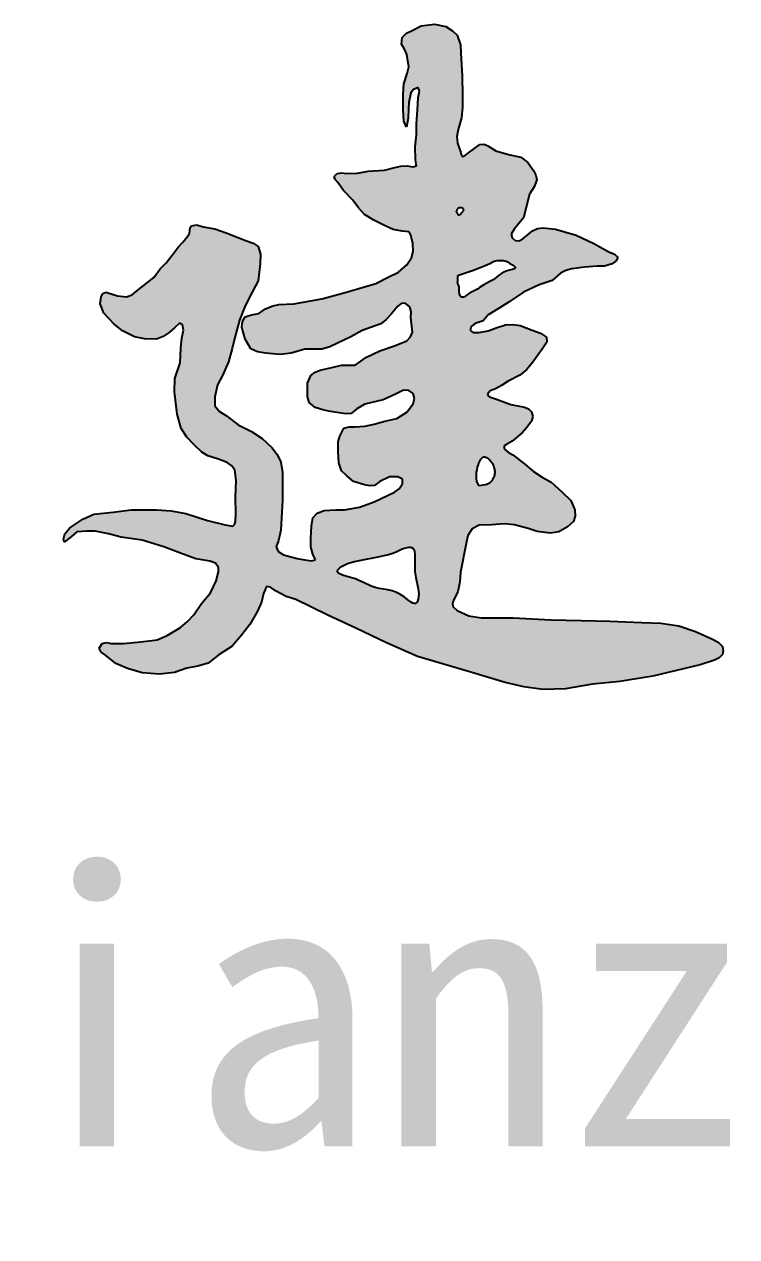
# Model space of a CAD drawing. Extents: x 8254 to 366479, y -216343 to -120021.
# Drawn here: x 123996.5 to 124267, y -184924.3 to -184463.9 of the extents above; entities that cross this region are included whole.
import ezdxf

# ---------------------------------------------------------------- set-up
doc = ezdxf.new("R2010")
doc.units = 0
doc.header["$LTSCALE"] = 500
doc.header["$MEASUREMENT"] = 0
doc.layers.get('0').update_dxf_attribs({"linetype": 'CONTINUOUS'})
doc.styles.add('宋体', font='SimSun.ttf', dxfattribs={"width": 0.8})

msp = doc.modelspace()

# ---------------------------------------------------------------- hatches: boundary and pattern name
h = msp.add_hatch(color=7)
h.paths.add_polyline_path([(124189.602, -184612.866), (124189.089, -184611.071), (124187.918, -184609.961), (124186.395, -184609.276), (124181.263, -184608.251), (124175.746, -184606.199), (124173.462, -184605.517), (124172.668, -184605.05), (124172.41, -184604.405), (124173.308, -184603.122), (124175.361, -184602.353), (124177.67, -184601.071), (124180.236, -184599.404), (124184.662, -184597.119), (124187.138, -184595.082), (124189.613, -184592.171), (124191.507, -184589.552), (124193.108, -184587.224), (124194.856, -184584.604), (124194.71, -184582.712), (124192.526, -184581.257), (124189.322, -184580.093), (124184.808, -184578.347), (124181.984, -184577.858), (124179.129, -184578.056), (124175.634, -184579.22), (124172.652, -184580.291), (124169.081, -184580.966), (124166.965, -184580.994), (124165.731, -184580.238), (124166.168, -184578.638), (124167.625, -184577.474), (124170.683, -184576.455), (124172.576, -184574.272), (124176.799, -184571.653), (124180.585, -184569.324), (124186.005, -184565.638), (124191.918, -184562.884), (124196.965, -184561.203), (124200.12, -184558.471), (124202.122, -184557.378), (124204.371, -184556.749), (124209.162, -184556.159), (124213.999, -184555.739), (124216.831, -184555.728), (124219.676, -184554.898), (124221.165, -184553.699), (124221.779, -184552.377), (124220.612, -184551.189), (124218.415, -184550.275), (124212.737, -184547.123), (124206.008, -184543.971), (124198.227, -184541.66), (124193.528, -184541.171), (124191.316, -184541.456), (124189.395, -184542.29), (124185.82, -184545.442), (124184.347, -184546.132), (124182.876, -184546.073), (124181.778, -184545.029), (124181.404, -184543.551), (124182.455, -184541.66), (124186.03, -184537.457), (124188.344, -184528.421), (124190.035, -184525.671), (124191.077, -184522.957), (124190.72, -184521.175), (124189.816, -184519.384), (124187.668, -184516.403), (124184.979, -184514.341), (124180.343, -184513.311), (124175.516, -184512.029), (124172.539, -184510.068), (124171.031, -184509.427), (124169.417, -184509.508), (124165.169, -184512.728), (124163.466, -184514.052), (124162.862, -184514.159), (124162.478, -184513.71), (124162.268, -184512.66), (124161.006, -184509.087), (124160.777, -184506.498), (124161.216, -184503.834), (124162.478, -184499.421), (124162.899, -184495.428), (124162.899, -184491.015), (124162.688, -184483.45), (124162.268, -184474.834), (124162.057, -184471.682), (124160.795, -184468.109), (124159.113, -184466.428), (124156.59, -184464.747), (124152.174, -184463.907), (124147.127, -184464.537), (124143.762, -184466.218), (124141.587, -184467.342), (124139.977, -184468.95), (124139.767, -184471.472), (124141.028, -184473.573), (124141.714, -184475.438), (124142.551, -184480.121), (124141.881, -184482.63), (124140.542, -184486.477), (124140.375, -184490.491), (124140.375, -184496.345), (124140.542, -184500.694), (124141.546, -184503.035), (124142.216, -184499.523), (124142.383, -184496.011), (124142.551, -184493.669), (124143.22, -184489.989), (124144.225, -184488.651), (124146.066, -184487.982), (124146.481, -184489.34), (124146.066, -184491.662), (124145.731, -184496.512), (124145.396, -184501.697), (124145.396, -184505.879), (124144.856, -184510.414), (124145.081, -184515.431), (124145.347, -184517.694), (124143.992, -184518), (124141.884, -184517.694), (124139.39, -184517.786), (124137.221, -184518.359), (124133.225, -184519.291), (124127.097, -184519.691), (124122.988, -184520.413), (124118.838, -184520.623), (124117.017, -184520.352), (124115.241, -184520.623), (124114.175, -184521.687), (124114.521, -184522.81), (124115.507, -184523.95), (124117.639, -184527.012), (124121.236, -184530.74), (124123.367, -184533.668), (124125.632, -184536.198), (124129.229, -184538.328), (124133.491, -184540.457), (124136.557, -184541.89), (124140.019, -184542.454), (124142.635, -184542.698), (124143.282, -184543.991), (124144.071, -184547.158), (124144.144, -184550.24), (124143.497, -184552.61), (124141.772, -184555.196), (124138.538, -184557.997), (124134.657, -184559.937), (124129.913, -184562.307), (124123.444, -184564.246), (124117.406, -184565.97), (124109.428, -184568.125), (124098.863, -184570.064), (124093.186, -184570.374), (124090.502, -184570.886), (124088.081, -184572.003), (124085.494, -184573.727), (124082.754, -184574.237), (124080.318, -184575.02), (124079.293, -184576.717), (124079.025, -184578.899), (124080.318, -184583.424), (124082.475, -184587.087), (124085.037, -184588.328), (124088.081, -184588.811), (124093.687, -184589.242), (124097.784, -184588.811), (124102.959, -184587.302), (124109.428, -184587.302), (124112.497, -184586.371), (124115.466, -184584.932), (124120.425, -184582.562), (124124.738, -184580.192), (124131.853, -184577.606), (124133.874, -184576.063), (124135.735, -184573.943), (124138.256, -184570.919), (124139.639, -184569.961), (124141.125, -184569.848), (124142.851, -184571.141), (124143.315, -184573.081), (124143.282, -184575.235), (124143.929, -184580.838), (124143.149, -184582.612), (124141.772, -184584.07), (124137.029, -184586.009), (124131.422, -184587.949), (124126.463, -184590.319), (124122.15, -184593.336), (124116.975, -184593.336), (124113.31, -184594.197), (124108.781, -184595.275), (124106.887, -184596.021), (124105.331, -184597.214), (124104.037, -184600.231), (124104.037, -184605.187), (124104.685, -184607.557), (124106.87, -184609.409), (124109.859, -184610.358), (124112.016, -184610.789), (124118.485, -184611.867), (124120.641, -184611.651), (124122.797, -184609.928), (124125.816, -184608.204), (124132.716, -184606.48), (124137.46, -184604.325), (124140.479, -184602.817), (124142.54, -184602.998), (124144.144, -184604.11), (124144.601, -184605.952), (124144.144, -184607.988), (124141.772, -184611.22), (124137.891, -184613.591), (124133.363, -184614.668), (124129.266, -184615.745), (124125.836, -184616.56), (124122.15, -184616.823), (124119.78, -184616.718), (124117.838, -184617.254), (124116.328, -184620.27), (124115.681, -184622.425), (124115.681, -184626.088), (124115.897, -184630.398), (124116.975, -184633.415), (124118.916, -184635.354), (124121.503, -184637.509), (124125.6, -184638.802), (124127.63, -184639.209), (124129.481, -184639.017), (124131.422, -184637.509), (124135.088, -184635.785), (124138.322, -184635.785), (124140.048, -184636.647), (124140.048, -184638.371), (124138.84, -184640.277), (124137.029, -184641.603), (124134.441, -184642.896), (124129.266, -184645.266), (124123.768, -184647.272), (124118.053, -184648.282), (124114.819, -184648.282), (124110.291, -184648.498), (124107.734, -184649.486), (124105.978, -184651.299), (124105.547, -184654.531), (124105.331, -184659.056), (124105.331, -184662.289), (124105.978, -184665.09), (124107.056, -184667.245), (124105.569, -184667.633), (124102.959, -184667.245), (124100.156, -184666.814), (124094.937, -184665.346), (124092.9, -184664.037), (124092.178, -184662.289), (124093.041, -184659.918), (124093.903, -184656.04), (124094.55, -184644.62), (124094.55, -184634.061), (124093.903, -184630.182), (124092.49, -184627.228), (124090.453, -184624.58), (124086.834, -184621.168), (124082.703, -184618.502), (124080.177, -184617.299), (124077.649, -184615.977), (124073.317, -184612.609), (124070.668, -184610.882), (124068.864, -184608.761), (124068.864, -184605.394), (124069.827, -184600.824), (124071.873, -184596.975), (124073.978, -184592.138), (124075.412, -184587.066), (124076.369, -184582.834), (124078.144, -184576.282), (124080.327, -184570.869), (124083.062, -184565.635), (124085.247, -184561.267), (124086.067, -184554.852), (124086.187, -184551.252), (124085.247, -184548.3), (124083.328, -184546.988), (124080.876, -184546.116), (124073.09, -184543.113), (124068.856, -184541.611), (124064.348, -184540.792), (124062.005, -184540.093), (124059.977, -184540.383), (124059.431, -184541.065), (124059.157, -184543.386), (124057.928, -184545.16), (124056.562, -184546.798), (124054.923, -184548.573), (124052.601, -184551.576), (124050.416, -184554.442), (124048.093, -184556.763), (124045.635, -184560.039), (124039.078, -184565.226), (124037.439, -184566.591), (124035.253, -184567.41), (124031.838, -184567), (124027.877, -184565.772), (124027.427, -184565.634), (124026.361, -184566.143), (124025.62, -184567.44), (124025.258, -184570.09), (124026.704, -184573.582), (124030.44, -184577.676), (124033.814, -184580.325), (124038.393, -184582.613), (124042.128, -184583.336), (124046.707, -184583.456), (124049.224, -184582.441), (124051.527, -184580.927), (124053.576, -184579.121), (124055.384, -184577.435), (124056.589, -184578.037), (124056.95, -184580.084), (124056.348, -184583.095), (124055.866, -184586.828), (124055.659, -184592.425), (124053.709, -184598.467), (124053.514, -184603.535), (124054.489, -184611.917), (124056.049, -184617.374), (124058.216, -184620.658), (124060.925, -184623.612), (124063.905, -184626.394), (124066.234, -184627.79), (124070.27, -184629.031), (124073.531, -184630.273), (124075.263, -184631.54), (124076.481, -184633.22), (124076.946, -184637.099), (124076.635, -184643.459), (124076.791, -184649.82), (124076.692, -184652.684), (124076.361, -184653.817), (124075.704, -184654.474), (124072.755, -184654.009), (124066.079, -184652.302), (124057.851, -184649.665), (124052.301, -184648.685), (124046.673, -184648.269), (124037.048, -184648.269), (124030.217, -184649.199), (124022.921, -184649.975), (124018.729, -184651.837), (124013.761, -184655.095), (124011.898, -184657.422), (124011.355, -184659.4), (124011.588, -184660.525), (124013.295, -184659.283), (124014.382, -184658.353), (124016.401, -184656.646), (124020.281, -184656.336), (124023.386, -184656.336), (124028.509, -184657.422), (124033.322, -184658.663), (124041.24, -184659.749), (124049.468, -184662.386), (124055.833, -184664.713), (124061.577, -184666.885), (124066.976, -184667.748), (124069.141, -184668.567), (124070.27, -184670.143), (124070.27, -184671.85), (124069.339, -184675.263), (124067.166, -184679.762), (124063.75, -184683.795), (124060.801, -184688.139), (124058.503, -184690.728), (124055.833, -184692.948), (124050.71, -184696.051), (124046.984, -184697.603), (124040.774, -184698.378), (124034.098, -184698.999), (124029.441, -184698.999), (124027.644, -184698.693), (124026.026, -184698.999), (124024.939, -184700.86), (124025.703, -184702.302), (124027.268, -184703.498), (124031.304, -184706.6), (124035.651, -184708.462), (124041.208, -184710.136), (124047.812, -184710.719), (124053.543, -184710.039), (124058.204, -184708.389), (124062.348, -184707.602), (124066.265, -184706.448), (124070.538, -184703.245), (124075.394, -184700.043), (124079.036, -184695.706), (124082.18, -184691.778), (124085.01, -184686.751), (124086.582, -184683.295), (124087.367, -184679.996), (124088.468, -184677.325), (124090.013, -184677.682), (124091.927, -184679.053), (124095.902, -184681.123), (124099.63, -184682.352), (124111.734, -184688.322), (124122.424, -184693.192), (124133.999, -184698.838), (124145.77, -184704.025), (124165.109, -184709.62), (124179.128, -184713.825), (124186.188, -184715.527), (124193.355, -184716.485), (124202.006, -184716.231), (124212.185, -184714.451), (124222.618, -184713.434), (124235.086, -184711.4), (124253.153, -184707.077), (124258.496, -184705.297), (124260.27, -184704.503), (124261.55, -184703.262), (124261.884, -184701.756), (124261.55, -184700.211), (124259.971, -184698.529), (124257.733, -184697.414), (124251.314, -184694.525), (124245.01, -184692.328), (124238.126, -184691.344), (124231.015, -184691.057), (124218.8, -184690.548), (124207.859, -184690.294), (124196.408, -184690.04), (124182.158, -184689.277), (124169.944, -184689.277), (124165.221, -184688.526), (124160.784, -184686.48), (124159.257, -184684.954), (124159.091, -184683.7), (124159.538, -184682.316), (124161.038, -184679.36), (124161.89, -184675.639), (124162.056, -184671.986), (124164.251, -184661.027), (124164.948, -184658.042), (124166.541, -184655.455), (124169.131, -184654.161), (124173.911, -184653.962), (124178.79, -184653.564), (124182.574, -184653.962), (124187.753, -184655.355), (124191.238, -184656.549), (124196.218, -184657.146), (124199.404, -184656.649), (124202.691, -184654.758), (124204.981, -184652.768), (124205.699, -184650.654), (124205.578, -184648.289), (124203.985, -184644.707), (124200.6, -184641.423), (124196.592, -184637.73), (124193.088, -184635.81), (124189.81, -184633.663), (124186.532, -184630.953), (124182.01, -184627.338), (124180.296, -184626.489), (124178.845, -184625.192), (124178.506, -184624.062), (124179.976, -184623.159), (124181.671, -184622.142), (124184.045, -184620.335), (124185.627, -184618.866), (124187.323, -184617.059), (124189.018, -184614.574)])
h.paths.add_polyline_path([(124171.427, -184638.846), (124169.96, -184639.083), (124169.077, -184639.159), (124168.65, -184638.311), (124168.346, -184637.369), (124168.189, -184636.563), (124168.122, -184635.73), (124168.139, -184634.866), (124168.231, -184633.967), (124168.394, -184633.029), (124168.698, -184631.71), (124169.007, -184630.725), (124169.377, -184629.74), (124169.984, -184628.735), (124170.727, -184628.192), (124171.444, -184628.207), (124172.147, -184628.507), (124172.851, -184629.024), (124173.51, -184629.689), (124174.093, -184630.466), (124174.554, -184631.313), (124174.878, -184632.196), (124175.066, -184633.096), (124175.116, -184633.999), (124175.029, -184634.887), (124174.804, -184635.744), (124174.434, -184636.571), (124173.788, -184637.503), (124172.881, -184638.307), (124172.057, -184638.673)], flags=16)
h.paths.add_polyline_path([(124162.32, -184567.549), (124161.843, -184566.919), (124161.673, -184566.243), (124161.612, -184565.544), (124161.632, -184564.881), (124161.641, -184564.236), (124161.552, -184563.595), (124161.167, -184562.559), (124160.971, -184561.822), (124161.115, -184561.344), (124161.129, -184560.724), (124161.035, -184560.058), (124161.039, -184559.255), (124163.993, -184558.335), (124166.617, -184557.431), (124169.584, -184556.278), (124171.455, -184555.553), (124172.38, -184555.158), (124173.292, -184554.714), (124174.681, -184553.97), (124175.688, -184553.644), (124176.649, -184553.608), (124177.907, -184553.643), (124178.811, -184553.665), (124179.454, -184553.899), (124179.906, -184554.152), (124180.791, -184554.714), (124181.935, -184555.3), (124182.623, -184555.848), (124182.981, -184556.522), (124182.219, -184556.911), (124180.709, -184557.267), (124179.502, -184557.612), (124178.528, -184558.033), (124177.697, -184558.523), (124176.918, -184559.078), (124175.182, -184560.39), (124174.256, -184561.04), (124173.292, -184561.631), (124170.903, -184562.866), (124169.346, -184563.902), (124168.572, -184564.435), (124167.771, -184564.925), (124166.256, -184565.668), (124165.509, -184566.048), (124164.805, -184566.49), (124163.862, -184567.217), (124163.075, -184567.597)], flags=16)
h.paths.add_polyline_path([(124143.507, -184662.576), (124144.073, -184662.899), (124144.453, -184663.443), (124144.682, -184664.168), (124144.792, -184665.034), (124144.788, -184667.029), (124144.708, -184669.107), (124144.73, -184670.462), (124144.828, -184671.72), (124145.182, -184674.023), (124146.042, -184678.305), (124146.164, -184679.227), (124146.226, -184680.177), (124146.195, -184681.157), (124146.042, -184682.17), (124145.828, -184682.916), (124145.368, -184683.76), (124144.615, -184683.814), (124144.048, -184683.651), (124143.424, -184683.334), (124142.076, -184682.406), (124140.706, -184681.371), (124139.09, -184680.307), (124137.583, -184679.555), (124136.103, -184679.044), (124134.57, -184678.705), (124131.236, -184678.171), (124129.69, -184677.768), (124128.192, -184677.236), (124125.233, -184675.905), (124123.198, -184674.93), (124122.198, -184674.505), (124121.231, -184674.173), (124118.563, -184673.506), (124117.284, -184673.06), (124115.8, -184672.334), (124115.218, -184671.621), (124115.496, -184671.107), (124116.315, -184670.358), (124117.226, -184669.713), (124118.205, -184669.165), (124119.23, -184668.707), (124120.503, -184668.262), (124121.801, -184667.91), (124124.433, -184667.374), (124130.835, -184666.175), (124134.312, -184665.328), (124136.004, -184664.798), (124137.638, -184664.175), (124139.434, -184663.383), (124140.371, -184663.015), (124141.373, -184662.709), (124142.788, -184662.457)], flags=16)
h.paths.add_polyline_path([(124160.834, -184534.29), (124161.014, -184534.044), (124161.245, -184533.697), (124161.971, -184533.605), (124162.786, -184533.595), (124163.341, -184534.141), (124163.296, -184534.665), (124162.58, -184535.362), (124162.311, -184535.689), (124161.852, -184536.288), (124161.446, -184536.384), (124160.959, -184535.946), (124160.539, -184535.192), (124160.484, -184534.749)], flags=16)

# ---------------------------------------------------------------- linework, layer by layer
at = {"color": 7}
for p, q in [((124143.762, -184466.218), (124147.127, -184464.537)), ((124147.127, -184464.537), (124152.174, -184463.907)), ((124152.174, -184463.907), (124156.59, -184464.747)), ((124156.59, -184464.747), (124159.113, -184466.428)), ((124139.767, -184471.472), (124139.977, -184468.95)), ((124139.977, -184468.95), (124141.587, -184467.342)), ((124141.587, -184467.342), (124143.762, -184466.218)), ((124159.113, -184466.428), (124160.795, -184468.109)), ((124160.795, -184468.109), (124162.057, -184471.682)), ((124141.028, -184473.573), (124139.767, -184471.472)), ((124141.714, -184475.438), (124141.028, -184473.573)), ((124162.057, -184471.682), (124162.268, -184474.834)), ((124162.268, -184474.834), (124162.688, -184483.45)), ((124142.551, -184480.121), (124141.714, -184475.438)), ((124140.542, -184486.477), (124141.881, -184482.63)), ((124141.881, -184482.63), (124142.551, -184480.121)), ((124162.688, -184483.45), (124162.899, -184491.015)), ((124140.375, -184490.491), (124140.542, -184486.477)), ((124144.225, -184488.651), (124143.22, -184489.989)), ((124146.066, -184487.982), (124144.225, -184488.651)), ((124146.481, -184489.34), (124146.066, -184487.982)), ((124140.375, -184496.345), (124140.375, -184490.491)), ((124143.22, -184489.989), (124142.551, -184493.669)), ((124145.731, -184496.512), (124146.066, -184491.662)), ((124146.066, -184491.662), (124146.481, -184489.34)), ((124162.899, -184491.015), (124162.899, -184495.428)), ((124140.542, -184500.694), (124140.375, -184496.345)), ((124142.383, -184496.011), (124142.216, -184499.523)), ((124142.551, -184493.669), (124142.383, -184496.011)), ((124145.396, -184501.697), (124145.731, -184496.512)), ((124162.899, -184495.428), (124162.478, -184499.421)), ((124141.546, -184503.035), (124140.542, -184500.694)), ((124142.216, -184499.523), (124141.546, -184503.035)), ((124145.396, -184505.879), (124145.396, -184501.697)), ((124162.478, -184499.421), (124161.216, -184503.834)), ((124144.856, -184510.414), (124145.396, -184505.879)), ((124161.216, -184503.834), (124160.777, -184506.498)), ((124160.777, -184506.498), (124161.006, -184509.087)), ((124145.081, -184515.431), (124144.856, -184510.414)), ((124161.006, -184509.087), (124162.268, -184512.66)), ((124165.169, -184512.728), (124169.417, -184509.508)), ((124169.417, -184509.508), (124171.031, -184509.427)), ((124171.031, -184509.427), (124172.539, -184510.068)), ((124172.539, -184510.068), (124175.516, -184512.029)), ((124175.516, -184512.029), (124180.343, -184513.311)), ((124145.347, -184517.694), (124145.081, -184515.431)), ((124162.268, -184512.66), (124162.478, -184513.71)), ((124162.478, -184513.71), (124162.862, -184514.159)), ((124162.862, -184514.159), (124163.466, -184514.052)), ((124163.466, -184514.052), (124165.169, -184512.728)), ((124180.343, -184513.311), (124184.979, -184514.341)), ((124184.979, -184514.341), (124187.668, -184516.403)), ((124187.668, -184516.403), (124189.816, -184519.384)), ((124114.175, -184521.687), (124115.241, -184520.623)), ((124115.241, -184520.623), (124117.017, -184520.352)), ((124117.017, -184520.352), (124118.838, -184520.623)), ((124118.838, -184520.623), (124122.988, -184520.413)), ((124122.988, -184520.413), (124127.097, -184519.691)), ((124127.097, -184519.691), (124133.225, -184519.291)), ((124133.225, -184519.291), (124137.221, -184518.359)), ((124137.221, -184518.359), (124139.39, -184517.786)), ((124139.39, -184517.786), (124141.884, -184517.694)), ((124141.884, -184517.694), (124143.992, -184518)), ((124143.992, -184518), (124145.347, -184517.694)), ((124189.816, -184519.384), (124190.72, -184521.175)), ((124190.72, -184521.175), (124191.077, -184522.957)), ((124114.521, -184522.81), (124114.175, -184521.687)), ((124115.507, -184523.95), (124114.521, -184522.81)), ((124117.639, -184527.012), (124115.507, -184523.95)), ((124190.035, -184525.671), (124188.344, -184528.421)), ((124191.077, -184522.957), (124190.035, -184525.671)), ((124121.236, -184530.74), (124117.639, -184527.012)), ((124188.344, -184528.421), (124186.03, -184537.457)), ((124123.367, -184533.668), (124121.236, -184530.74)), ((124125.632, -184536.198), (124123.367, -184533.668)), ((124160.525, -184534.776), (124160.503, -184534.902)), ((124160.503, -184534.902), (124160.519, -184535.032)), ((124160.519, -184535.032), (124160.593, -184535.246)), ((124160.651, -184534.531), (124160.525, -184534.776)), ((124160.834, -184534.29), (124160.651, -184534.531)), ((124161.014, -184534.044), (124160.834, -184534.29)), ((124161.179, -184533.797), (124161.014, -184534.044)), ((124161.294, -184533.719), (124161.179, -184533.797)), ((124161.434, -184533.673), (124161.294, -184533.719)), ((124161.756, -184533.632), (124161.434, -184533.673)), ((124162.096, -184533.604), (124161.756, -184533.632)), ((124162.422, -184533.6), (124162.096, -184533.604)), ((124162.724, -184533.653), (124162.422, -184533.6)), ((124162.58, -184535.362), (124163.086, -184534.87)), ((124162.863, -184533.712), (124162.724, -184533.653)), ((124162.992, -184533.797), (124162.863, -184533.712)), ((124163.115, -184533.919), (124162.992, -184533.797)), ((124163.086, -184534.87), (124163.263, -184534.633)), ((124163.218, -184534.064), (124163.115, -184533.919)), ((124163.289, -184534.219), (124163.218, -184534.064)), ((124163.263, -184534.633), (124163.31, -184534.508)), ((124163.321, -184534.374), (124163.289, -184534.219)), ((124163.31, -184534.508), (124163.321, -184534.374)), ((124129.229, -184538.328), (124125.632, -184536.198)), ((124133.491, -184540.457), (124129.229, -184538.328)), ((124160.593, -184535.246), (124160.694, -184535.47)), ((124160.694, -184535.47), (124160.818, -184535.693)), ((124160.818, -184535.693), (124160.959, -184535.902)), ((124160.959, -184535.902), (124161.112, -184536.084)), ((124161.112, -184536.084), (124161.272, -184536.228)), ((124161.272, -184536.228), (124161.433, -184536.32)), ((124161.433, -184536.32), (124161.591, -184536.35)), ((124161.591, -184536.35), (124161.714, -184536.32)), ((124161.714, -184536.32), (124161.833, -184536.248)), ((124161.833, -184536.248), (124161.951, -184536.14)), ((124161.951, -184536.14), (124162.068, -184536.006)), ((124162.068, -184536.006), (124162.311, -184535.689)), ((124162.311, -184535.689), (124162.58, -184535.362)), ((124186.03, -184537.457), (124182.455, -184541.66)), ((124057.928, -184545.16), (124059.157, -184543.386)), ((124059.157, -184543.386), (124059.431, -184541.065)), ((124059.431, -184541.065), (124059.977, -184540.383)), ((124059.977, -184540.383), (124062.005, -184540.093)), ((124062.005, -184540.093), (124064.348, -184540.792)), ((124064.348, -184540.792), (124068.856, -184541.611)), ((124068.856, -184541.611), (124073.09, -184543.113)), ((124073.09, -184543.113), (124080.876, -184546.116)), ((124136.557, -184541.89), (124133.491, -184540.457)), ((124140.019, -184542.454), (124136.557, -184541.89)), ((124142.635, -184542.698), (124140.019, -184542.454)), ((124143.282, -184543.991), (124142.635, -184542.698)), ((124144.071, -184547.158), (124143.282, -184543.991)), ((124182.455, -184541.66), (124181.404, -184543.551)), ((124181.404, -184543.551), (124181.778, -184545.029)), ((124185.82, -184545.442), (124189.395, -184542.29)), ((124189.395, -184542.29), (124191.316, -184541.456)), ((124191.316, -184541.456), (124193.528, -184541.171)), ((124193.528, -184541.171), (124198.227, -184541.66)), ((124198.227, -184541.66), (124206.008, -184543.971)), ((124206.008, -184543.971), (124212.737, -184547.123)), ((124052.601, -184551.576), (124054.923, -184548.573)), ((124054.923, -184548.573), (124056.562, -184546.798)), ((124056.562, -184546.798), (124057.928, -184545.16)), ((124080.876, -184546.116), (124083.328, -184546.988)), ((124083.328, -184546.988), (124085.247, -184548.3)), ((124085.247, -184548.3), (124086.187, -184551.252)), ((124144.144, -184550.24), (124144.071, -184547.158)), ((124181.778, -184545.029), (124182.876, -184546.073)), ((124182.876, -184546.073), (124184.347, -184546.132)), ((124184.347, -184546.132), (124185.82, -184545.442)), ((124212.737, -184547.123), (124218.415, -184550.275)), ((124050.416, -184554.442), (124052.601, -184551.576)), ((124086.187, -184551.252), (124086.067, -184554.852)), ((124141.772, -184555.196), (124143.497, -184552.61)), ((124143.497, -184552.61), (124144.144, -184550.24)), ((124218.415, -184550.275), (124220.612, -184551.189)), ((124220.612, -184551.189), (124221.779, -184552.377)), ((124221.779, -184552.377), (124221.165, -184553.699)), ((124045.635, -184560.039), (124048.093, -184556.763)), ((124048.093, -184556.763), (124050.416, -184554.442)), ((124086.067, -184554.852), (124085.247, -184561.267)), ((124134.657, -184559.937), (124138.538, -184557.997)), ((124138.538, -184557.997), (124141.772, -184555.196)), ((124163.993, -184558.335), (124166.617, -184557.431)), ((124166.617, -184557.431), (124169.584, -184556.278)), ((124169.584, -184556.278), (124171.455, -184555.553)), ((124171.455, -184555.553), (124172.38, -184555.158)), ((124172.38, -184555.158), (124173.292, -184554.714)), ((124173.292, -184554.714), (124174.349, -184554.148)), ((124174.349, -184554.148), (124174.884, -184553.904)), ((124174.884, -184553.904), (124175.435, -184553.726)), ((124175.435, -184553.726), (124176.033, -184553.631)), ((124176.033, -184553.631), (124176.649, -184553.608)), ((124176.649, -184553.608), (124177.907, -184553.643)), ((124178.528, -184558.033), (124177.697, -184558.523)), ((124177.907, -184553.643), (124178.452, -184553.656)), ((124178.452, -184553.656), (124178.978, -184553.726)), ((124179.502, -184557.612), (124178.528, -184558.033)), ((124178.978, -184553.726), (124179.454, -184553.899)), ((124179.454, -184553.899), (124179.906, -184554.152)), ((124180.709, -184557.267), (124179.502, -184557.612)), ((124179.906, -184554.152), (124180.791, -184554.714)), ((124182.219, -184556.911), (124180.709, -184557.267)), ((124180.791, -184554.714), (124181.633, -184555.145)), ((124181.633, -184555.145), (124182.045, -184555.388)), ((124182.045, -184555.388), (124182.439, -184555.702)), ((124182.726, -184556.653), (124182.219, -184556.911)), ((124182.439, -184555.702), (124182.698, -184555.99)), ((124182.698, -184555.99), (124182.852, -184556.278)), ((124182.846, -184556.483), (124182.726, -184556.653)), ((124182.852, -184556.278), (124182.846, -184556.483)), ((124202.122, -184557.378), (124200.12, -184558.471)), ((124204.371, -184556.749), (124202.122, -184557.378)), ((124209.162, -184556.159), (124204.371, -184556.749)), ((124213.999, -184555.739), (124209.162, -184556.159)), ((124216.831, -184555.728), (124213.999, -184555.739)), ((124219.676, -184554.898), (124216.831, -184555.728)), ((124221.165, -184553.699), (124219.676, -184554.898)), ((124039.078, -184565.226), (124045.635, -184560.039)), ((124085.247, -184561.267), (124083.062, -184565.635)), ((124123.444, -184564.246), (124129.913, -184562.307)), ((124129.913, -184562.307), (124134.657, -184559.937)), ((124161.03, -184562.045), (124161.056, -184561.541)), ((124161.167, -184562.559), (124161.03, -184562.045)), ((124161.035, -184560.058), (124161.038, -184559.489)), ((124161.129, -184560.724), (124161.035, -184560.058)), ((124161.038, -184559.489), (124161.14, -184559.286)), ((124161.056, -184561.541), (124161.115, -184561.344)), ((124161.115, -184561.344), (124161.129, -184560.724)), ((124161.14, -184559.286), (124161.343, -184559.161)), ((124161.552, -184563.595), (124161.167, -184562.559)), ((124161.343, -184559.161), (124163.993, -184558.335)), ((124173.292, -184561.631), (124170.903, -184562.866)), ((124174.256, -184561.04), (124173.292, -184561.631)), ((124175.182, -184560.39), (124174.256, -184561.04)), ((124176.918, -184559.078), (124175.182, -184560.39)), ((124177.697, -184558.523), (124176.918, -184559.078)), ((124196.965, -184561.203), (124191.918, -184562.884)), ((124200.12, -184558.471), (124196.965, -184561.203)), ((124025.62, -184567.44), (124026.361, -184566.143)), ((124026.361, -184566.143), (124027.427, -184565.634)), ((124027.427, -184565.634), (124027.877, -184565.772)), ((124027.877, -184565.772), (124031.838, -184567)), ((124031.838, -184567), (124035.253, -184567.41)), ((124035.253, -184567.41), (124037.439, -184566.591)), ((124037.439, -184566.591), (124039.078, -184565.226)), ((124083.062, -184565.635), (124080.327, -184570.869)), ((124109.428, -184568.125), (124117.406, -184565.97)), ((124117.406, -184565.97), (124123.444, -184564.246)), ((124161.641, -184564.236), (124161.552, -184563.595)), ((124161.612, -184565.544), (124161.632, -184564.881)), ((124161.673, -184566.243), (124161.612, -184565.544)), ((124161.632, -184564.881), (124161.641, -184564.236)), ((124161.78, -184566.667), (124161.673, -184566.243)), ((124161.95, -184567.06), (124161.78, -184566.667)), ((124162.187, -184567.374), (124161.95, -184567.06)), ((124163.732, -184567.28), (124163.321, -184567.478)), ((124164.103, -184567.032), (124163.732, -184567.28)), ((124164.805, -184566.49), (124164.103, -184567.032)), ((124165.509, -184566.048), (124164.805, -184566.49)), ((124166.256, -184565.668), (124165.509, -184566.048)), ((124167.771, -184564.925), (124166.256, -184565.668)), ((124168.572, -184564.435), (124167.771, -184564.925)), ((124169.346, -184563.902), (124168.572, -184564.435)), ((124170.903, -184562.866), (124169.346, -184563.902)), ((124186.005, -184565.638), (124180.585, -184569.324)), ((124191.918, -184562.884), (124186.005, -184565.638)), ((124025.258, -184570.09), (124025.62, -184567.44)), ((124026.704, -184573.582), (124025.258, -184570.09)), ((124080.327, -184570.869), (124078.144, -184576.282)), ((124088.081, -184572.003), (124090.502, -184570.886)), ((124090.502, -184570.886), (124093.186, -184570.374)), ((124093.186, -184570.374), (124098.863, -184570.064)), ((124098.863, -184570.064), (124109.428, -184568.125)), ((124138.256, -184570.919), (124135.735, -184573.943)), ((124139.639, -184569.961), (124138.256, -184570.919)), ((124141.125, -184569.848), (124139.639, -184569.961)), ((124142.851, -184571.141), (124141.125, -184569.848)), ((124143.315, -184573.081), (124142.851, -184571.141)), ((124162.497, -184567.56), (124162.187, -184567.374)), ((124162.9, -184567.586), (124162.497, -184567.56)), ((124163.321, -184567.478), (124162.9, -184567.586)), ((124176.799, -184571.653), (124172.576, -184574.272)), ((124180.585, -184569.324), (124176.799, -184571.653)), ((124030.44, -184577.676), (124026.704, -184573.582)), ((124078.144, -184576.282), (124076.369, -184582.834)), ((124079.293, -184576.717), (124080.318, -184575.02)), ((124080.318, -184575.02), (124082.754, -184574.237)), ((124082.754, -184574.237), (124085.494, -184573.727)), ((124085.494, -184573.727), (124088.081, -184572.003)), ((124133.874, -184576.063), (124131.853, -184577.606)), ((124135.735, -184573.943), (124133.874, -184576.063)), ((124143.282, -184575.235), (124143.315, -184573.081)), ((124143.929, -184580.838), (124143.282, -184575.235)), ((124170.683, -184576.455), (124167.625, -184577.474)), ((124172.576, -184574.272), (124170.683, -184576.455)), ((124033.814, -184580.325), (124030.44, -184577.676)), ((124038.393, -184582.613), (124033.814, -184580.325)), ((124051.527, -184580.927), (124049.224, -184582.441)), ((124053.576, -184579.121), (124051.527, -184580.927)), ((124055.384, -184577.435), (124053.576, -184579.121)), ((124056.589, -184578.037), (124055.384, -184577.435)), ((124056.348, -184583.095), (124056.95, -184580.084)), ((124056.95, -184580.084), (124056.589, -184578.037)), ((124079.025, -184578.899), (124079.293, -184576.717)), ((124080.318, -184583.424), (124079.025, -184578.899)), ((124124.738, -184580.192), (124120.425, -184582.562)), ((124131.853, -184577.606), (124124.738, -184580.192)), ((124143.149, -184582.612), (124143.929, -184580.838)), ((124166.168, -184578.638), (124165.731, -184580.238)), ((124165.731, -184580.238), (124166.965, -184580.994)), ((124167.625, -184577.474), (124166.168, -184578.638)), ((124166.965, -184580.994), (124169.081, -184580.966)), ((124169.081, -184580.966), (124172.652, -184580.291)), ((124172.652, -184580.291), (124175.634, -184579.22)), ((124175.634, -184579.22), (124179.129, -184578.056)), ((124179.129, -184578.056), (124181.984, -184577.858)), ((124181.984, -184577.858), (124184.808, -184578.347)), ((124184.808, -184578.347), (124189.322, -184580.093)), ((124189.322, -184580.093), (124192.526, -184581.257)), ((124042.128, -184583.336), (124038.393, -184582.613)), ((124046.707, -184583.456), (124042.128, -184583.336)), ((124049.224, -184582.441), (124046.707, -184583.456)), ((124055.866, -184586.828), (124056.348, -184583.095)), ((124076.369, -184582.834), (124075.412, -184587.066)), ((124082.475, -184587.087), (124080.318, -184583.424)), ((124115.466, -184584.932), (124112.497, -184586.371)), ((124120.425, -184582.562), (124115.466, -184584.932)), ((124137.029, -184586.009), (124141.772, -184584.07)), ((124141.772, -184584.07), (124143.149, -184582.612)), ((124192.526, -184581.257), (124194.71, -184582.712)), ((124194.856, -184584.604), (124193.108, -184587.224)), ((124194.71, -184582.712), (124194.856, -184584.604)), ((124055.659, -184592.425), (124055.866, -184586.828)), ((124075.412, -184587.066), (124073.978, -184592.138)), ((124085.037, -184588.328), (124082.475, -184587.087)), ((124088.081, -184588.811), (124085.037, -184588.328)), ((124093.687, -184589.242), (124088.081, -184588.811)), ((124097.784, -184588.811), (124093.687, -184589.242)), ((124102.959, -184587.302), (124097.784, -184588.811)), ((124109.428, -184587.302), (124102.959, -184587.302)), ((124112.497, -184586.371), (124109.428, -184587.302)), ((124122.15, -184593.336), (124126.463, -184590.319)), ((124126.463, -184590.319), (124131.422, -184587.949)), ((124131.422, -184587.949), (124137.029, -184586.009)), ((124191.507, -184589.552), (124189.613, -184592.171)), ((124193.108, -184587.224), (124191.507, -184589.552)), ((124053.709, -184598.467), (124055.659, -184592.425)), ((124073.978, -184592.138), (124071.873, -184596.975)), ((124108.781, -184595.275), (124113.31, -184594.197)), ((124113.31, -184594.197), (124116.975, -184593.336)), ((124116.975, -184593.336), (124122.15, -184593.336)), ((124189.613, -184592.171), (124187.138, -184595.082)), ((124053.514, -184603.535), (124053.709, -184598.467)), ((124071.873, -184596.975), (124069.827, -184600.824)), ((124104.037, -184600.231), (124105.331, -184597.214)), ((124105.331, -184597.214), (124106.887, -184596.021)), ((124106.887, -184596.021), (124108.781, -184595.275)), ((124180.236, -184599.404), (124177.67, -184601.071)), ((124184.662, -184597.119), (124180.236, -184599.404)), ((124187.138, -184595.082), (124184.662, -184597.119)), ((124054.489, -184611.917), (124053.514, -184603.535)), ((124069.827, -184600.824), (124068.864, -184605.394)), ((124104.037, -184605.187), (124104.037, -184600.231)), ((124140.479, -184602.817), (124137.46, -184604.325)), ((124142.54, -184602.998), (124140.479, -184602.817)), ((124144.144, -184604.11), (124142.54, -184602.998)), ((124144.601, -184605.952), (124144.144, -184604.11)), ((124173.308, -184603.122), (124172.41, -184604.405)), ((124175.361, -184602.353), (124173.308, -184603.122)), ((124177.67, -184601.071), (124175.361, -184602.353)), ((124068.864, -184605.394), (124068.864, -184608.761)), ((124104.685, -184607.557), (124104.037, -184605.187)), ((124106.87, -184609.409), (124104.685, -184607.557)), ((124125.816, -184608.204), (124122.797, -184609.928)), ((124132.716, -184606.48), (124125.816, -184608.204)), ((124137.46, -184604.325), (124132.716, -184606.48)), ((124141.772, -184611.22), (124144.144, -184607.988)), ((124144.144, -184607.988), (124144.601, -184605.952)), ((124172.41, -184604.405), (124172.668, -184605.05)), ((124172.668, -184605.05), (124173.462, -184605.517)), ((124173.462, -184605.517), (124175.746, -184606.199)), ((124175.746, -184606.199), (124181.263, -184608.251)), ((124181.263, -184608.251), (124186.395, -184609.276)), ((124056.049, -184617.374), (124054.489, -184611.917)), ((124068.864, -184608.761), (124070.668, -184610.882)), ((124070.668, -184610.882), (124073.317, -184612.609)), ((124073.317, -184612.609), (124077.649, -184615.977)), ((124109.859, -184610.358), (124106.87, -184609.409)), ((124112.016, -184610.789), (124109.859, -184610.358)), ((124118.485, -184611.867), (124112.016, -184610.789)), ((124120.641, -184611.651), (124118.485, -184611.867)), ((124122.797, -184609.928), (124120.641, -184611.651)), ((124137.891, -184613.591), (124141.772, -184611.22)), ((124186.395, -184609.276), (124187.918, -184609.961)), ((124187.918, -184609.961), (124189.089, -184611.071)), ((124189.602, -184612.866), (124189.018, -184614.574)), ((124189.089, -184611.071), (124189.602, -184612.866)), ((124058.216, -184620.658), (124056.049, -184617.374)), ((124077.649, -184615.977), (124080.177, -184617.299)), ((124080.177, -184617.299), (124082.703, -184618.502)), ((124116.328, -184620.27), (124117.838, -184617.254)), ((124117.838, -184617.254), (124119.78, -184616.718)), ((124119.78, -184616.718), (124122.15, -184616.823)), ((124122.15, -184616.823), (124125.836, -184616.56)), ((124125.836, -184616.56), (124129.266, -184615.745)), ((124129.266, -184615.745), (124133.363, -184614.668)), ((124133.363, -184614.668), (124137.891, -184613.591)), ((124187.323, -184617.059), (124185.627, -184618.866)), ((124189.018, -184614.574), (124187.323, -184617.059)), ((124060.925, -184623.612), (124058.216, -184620.658)), ((124082.703, -184618.502), (124086.834, -184621.168)), ((124086.834, -184621.168), (124090.453, -184624.58)), ((124115.681, -184622.425), (124116.328, -184620.27)), ((124115.681, -184626.088), (124115.681, -184622.425)), ((124181.671, -184622.142), (124179.976, -184623.159)), ((124184.045, -184620.335), (124181.671, -184622.142)), ((124185.627, -184618.866), (124184.045, -184620.335)), ((124063.905, -184626.394), (124060.925, -184623.612)), ((124066.234, -184627.79), (124063.905, -184626.394)), ((124090.453, -184624.58), (124092.49, -184627.228)), ((124115.897, -184630.398), (124115.681, -184626.088)), ((124179.976, -184623.159), (124178.506, -184624.062)), ((124178.506, -184624.062), (124178.845, -184625.192)), ((124178.845, -184625.192), (124180.296, -184626.489)), ((124180.296, -184626.489), (124182.01, -184627.338)), ((124070.27, -184629.031), (124066.234, -184627.79)), ((124073.531, -184630.273), (124070.27, -184629.031)), ((124075.263, -184631.54), (124073.531, -184630.273)), ((124076.481, -184633.22), (124075.263, -184631.54)), ((124092.49, -184627.228), (124093.903, -184630.182)), ((124093.903, -184630.182), (124094.55, -184634.061)), ((124116.975, -184633.415), (124115.897, -184630.398)), ((124168.62, -184632.049), (124168.8, -184631.385)), ((124168.8, -184631.385), (124169.007, -184630.725)), ((124169.007, -184630.725), (124169.244, -184630.093)), ((124169.244, -184630.093), (124169.513, -184629.514)), ((124169.513, -184629.514), (124169.818, -184629.01)), ((124169.818, -184629.01), (124170.159, -184628.607)), ((124170.159, -184628.607), (124170.541, -184628.328)), ((124170.541, -184628.328), (124170.966, -184628.197)), ((124170.966, -184628.197), (124171.29, -184628.204)), ((124171.29, -184628.204), (124171.63, -184628.286)), ((124171.63, -184628.286), (124171.979, -184628.436)), ((124171.979, -184628.436), (124172.332, -184628.643)), ((124172.332, -184628.643), (124172.681, -184628.899)), ((124172.681, -184628.899), (124173.021, -184629.195)), ((124173.021, -184629.195), (124173.346, -184629.522)), ((124173.346, -184629.522), (124173.648, -184629.872)), ((124173.648, -184629.872), (124173.946, -184630.269)), ((124173.946, -184630.269), (124174.21, -184630.681)), ((124174.21, -184630.681), (124174.44, -184631.104)), ((124174.44, -184631.104), (124174.636, -184631.537)), ((124174.636, -184631.537), (124174.798, -184631.977)), ((124182.01, -184627.338), (124186.532, -184630.953)), ((124186.532, -184630.953), (124189.81, -184633.663)), ((124076.946, -184637.099), (124076.481, -184633.22)), ((124094.55, -184634.061), (124094.55, -184644.62)), ((124118.916, -184635.354), (124116.975, -184633.415)), ((124121.503, -184637.509), (124118.916, -184635.354)), ((124135.088, -184635.785), (124131.422, -184637.509)), ((124138.322, -184635.785), (124135.088, -184635.785)), ((124140.048, -184636.647), (124138.322, -184635.785)), ((124168.122, -184635.73), (124168.139, -184634.866)), ((124168.189, -184636.563), (124168.122, -184635.73)), ((124168.139, -184634.866), (124168.231, -184633.967)), ((124168.231, -184633.967), (124168.394, -184633.029)), ((124168.394, -184633.029), (124168.62, -184632.049)), ((124174.533, -184636.349), (124174.318, -184636.738)), ((124174.714, -184635.945), (124174.533, -184636.349)), ((124174.861, -184635.528), (124174.714, -184635.945)), ((124174.798, -184631.977), (124174.926, -184632.423)), ((124174.973, -184635.1), (124174.861, -184635.528)), ((124174.926, -184632.423), (124175.019, -184632.872)), ((124175.051, -184634.664), (124174.973, -184635.1)), ((124175.019, -184632.872), (124175.078, -184633.323)), ((124175.094, -184634.221), (124175.051, -184634.664)), ((124175.078, -184633.323), (124175.104, -184633.773)), ((124175.104, -184633.773), (124175.094, -184634.221)), ((124189.81, -184633.663), (124193.088, -184635.81)), ((124193.088, -184635.81), (124196.592, -184637.73)), ((124076.635, -184643.459), (124076.946, -184637.099)), ((124125.6, -184638.802), (124121.503, -184637.509)), ((124127.63, -184639.209), (124125.6, -184638.802)), ((124129.481, -184639.017), (124127.63, -184639.209)), ((124131.422, -184637.509), (124129.481, -184639.017)), ((124137.029, -184641.603), (124138.84, -184640.277)), ((124138.84, -184640.277), (124140.048, -184638.371)), ((124140.048, -184638.371), (124140.048, -184636.647)), ((124168.346, -184637.369), (124168.189, -184636.563)), ((124168.599, -184638.152), (124168.346, -184637.369)), ((124168.764, -184638.536), (124168.599, -184638.152)), ((124168.955, -184638.916), (124168.764, -184638.536)), ((124169.124, -184639.076), (124168.955, -184638.916)), ((124169.367, -184639.134), (124169.124, -184639.076)), ((124169.96, -184639.083), (124169.367, -184639.134)), ((124171.427, -184638.846), (124169.96, -184639.083)), ((124172.057, -184638.673), (124171.427, -184638.846)), ((124172.642, -184638.413), (124172.057, -184638.673)), ((124173.119, -184638.096), (124172.642, -184638.413)), ((124173.564, -184637.701), (124173.119, -184638.096)), ((124173.968, -184637.243), (124173.564, -184637.701)), ((124174.318, -184636.738), (124173.968, -184637.243)), ((124196.592, -184637.73), (124200.6, -184641.423)), ((124076.791, -184649.82), (124076.635, -184643.459)), ((124094.55, -184644.62), (124093.903, -184656.04)), ((124123.768, -184647.272), (124129.266, -184645.266)), ((124129.266, -184645.266), (124134.441, -184642.896)), ((124134.441, -184642.896), (124137.029, -184641.603)), ((124200.6, -184641.423), (124203.985, -184644.707)), ((124203.985, -184644.707), (124205.578, -184648.289)), ((124018.729, -184651.837), (124022.921, -184649.975)), ((124022.921, -184649.975), (124030.217, -184649.199)), ((124030.217, -184649.199), (124037.048, -184648.269)), ((124037.048, -184648.269), (124046.673, -184648.269)), ((124046.673, -184648.269), (124052.301, -184648.685)), ((124052.301, -184648.685), (124057.851, -184649.665)), ((124057.851, -184649.665), (124066.079, -184652.302)), ((124076.692, -184652.684), (124076.791, -184649.82)), ((124105.978, -184651.299), (124107.734, -184649.486)), ((124107.734, -184649.486), (124110.291, -184648.498)), ((124110.291, -184648.498), (124114.819, -184648.282)), ((124114.819, -184648.282), (124118.053, -184648.282)), ((124118.053, -184648.282), (124123.768, -184647.272)), ((124205.578, -184648.289), (124205.699, -184650.654)), ((124013.761, -184655.095), (124018.729, -184651.837)), ((124066.079, -184652.302), (124072.755, -184654.009)), ((124072.755, -184654.009), (124075.704, -184654.474)), ((124075.704, -184654.474), (124076.361, -184653.817)), ((124076.361, -184653.817), (124076.692, -184652.684)), ((124105.331, -184659.056), (124105.547, -184654.531)), ((124105.547, -184654.531), (124105.978, -184651.299)), ((124169.131, -184654.161), (124166.541, -184655.455)), ((124173.911, -184653.962), (124169.131, -184654.161)), ((124178.79, -184653.564), (124173.911, -184653.962)), ((124182.574, -184653.962), (124178.79, -184653.564)), ((124187.753, -184655.355), (124182.574, -184653.962)), ((124202.691, -184654.758), (124199.404, -184656.649)), ((124204.981, -184652.768), (124202.691, -184654.758)), ((124205.699, -184650.654), (124204.981, -184652.768)), ((124011.355, -184659.4), (124011.898, -184657.422)), ((124013.295, -184659.283), (124011.588, -184660.525)), ((124011.898, -184657.422), (124013.761, -184655.095)), ((124014.382, -184658.353), (124013.295, -184659.283)), ((124016.401, -184656.646), (124014.382, -184658.353)), ((124020.281, -184656.336), (124016.401, -184656.646)), ((124023.386, -184656.336), (124020.281, -184656.336)), ((124028.509, -184657.422), (124023.386, -184656.336)), ((124033.322, -184658.663), (124028.509, -184657.422)), ((124041.24, -184659.749), (124033.322, -184658.663)), ((124093.903, -184656.04), (124093.041, -184659.918)), ((124105.331, -184662.289), (124105.331, -184659.056)), ((124164.948, -184658.042), (124164.251, -184661.027)), ((124166.541, -184655.455), (124164.948, -184658.042)), ((124191.238, -184656.549), (124187.753, -184655.355)), ((124196.218, -184657.146), (124191.238, -184656.549)), ((124199.404, -184656.649), (124196.218, -184657.146)), ((124011.588, -184660.525), (124011.355, -184659.4)), ((124049.468, -184662.386), (124041.24, -184659.749)), ((124055.833, -184664.713), (124049.468, -184662.386)), ((124093.041, -184659.918), (124092.178, -184662.289)), ((124092.178, -184662.289), (124092.9, -184664.037)), ((124105.978, -184665.09), (124105.331, -184662.289)), ((124137.638, -184664.175), (124139.434, -184663.383)), ((124139.434, -184663.383), (124140.371, -184663.015)), ((124140.371, -184663.015), (124141.373, -184662.709)), ((124141.373, -184662.709), (124142.503, -184662.508)), ((124142.503, -184662.508), (124143.035, -184662.498)), ((124143.035, -184662.498), (124143.507, -184662.576)), ((124143.507, -184662.576), (124144.073, -184662.899)), ((124144.073, -184662.899), (124144.453, -184663.443)), ((124144.453, -184663.443), (124144.682, -184664.168)), ((124164.251, -184661.027), (124162.056, -184671.986)), ((124061.577, -184666.885), (124055.833, -184664.713)), ((124066.976, -184667.748), (124061.577, -184666.885)), ((124069.141, -184668.567), (124066.976, -184667.748)), ((124070.27, -184670.143), (124069.141, -184668.567)), ((124092.9, -184664.037), (124094.937, -184665.346)), ((124094.937, -184665.346), (124100.156, -184666.814)), ((124100.156, -184666.814), (124102.959, -184667.245)), ((124102.959, -184667.245), (124105.569, -184667.633)), ((124105.569, -184667.633), (124107.056, -184667.245)), ((124107.056, -184667.245), (124105.978, -184665.09)), ((124119.23, -184668.707), (124120.503, -184668.262)), ((124120.503, -184668.262), (124121.801, -184667.91)), ((124121.801, -184667.91), (124124.433, -184667.374)), ((124124.433, -184667.374), (124130.835, -184666.175)), ((124130.835, -184666.175), (124134.312, -184665.328)), ((124134.312, -184665.328), (124136.004, -184664.798)), ((124136.004, -184664.798), (124137.638, -184664.175)), ((124144.682, -184664.168), (124144.792, -184665.034)), ((124144.788, -184667.029), (124144.708, -184669.107)), ((124144.792, -184665.034), (124144.788, -184667.029)), ((124069.339, -184675.263), (124070.27, -184671.85)), ((124070.27, -184671.85), (124070.27, -184670.143)), ((124115.305, -184671.46), (124115.496, -184671.107)), ((124115.372, -184671.81), (124115.305, -184671.46)), ((124115.651, -184672.151), (124115.372, -184671.81)), ((124115.496, -184671.107), (124116.315, -184670.358)), ((124116.094, -184672.478), (124115.651, -184672.151)), ((124117.284, -184673.06), (124116.094, -184672.478)), ((124116.315, -184670.358), (124117.226, -184669.713)), ((124117.226, -184669.713), (124118.205, -184669.165)), ((124118.563, -184673.506), (124117.284, -184673.06)), ((124118.205, -184669.165), (124119.23, -184668.707)), ((124144.708, -184669.107), (124144.73, -184670.462)), ((124144.73, -184670.462), (124144.828, -184671.72)), ((124144.828, -184671.72), (124145.182, -184674.023)), ((124162.056, -184671.986), (124161.89, -184675.639)), ((124067.166, -184679.762), (124069.339, -184675.263)), ((124088.468, -184677.325), (124087.367, -184679.996)), ((124090.013, -184677.682), (124088.468, -184677.325)), ((124091.927, -184679.053), (124090.013, -184677.682)), ((124121.231, -184674.173), (124118.563, -184673.506)), ((124122.198, -184674.505), (124121.231, -184674.173)), ((124123.198, -184674.93), (124122.198, -184674.505)), ((124125.233, -184675.905), (124123.198, -184674.93)), ((124128.192, -184677.236), (124125.233, -184675.905)), ((124129.69, -184677.768), (124128.192, -184677.236)), ((124131.236, -184678.171), (124129.69, -184677.768)), ((124145.182, -184674.023), (124146.042, -184678.305)), ((124161.89, -184675.639), (124161.038, -184679.36)), ((124063.75, -184683.795), (124067.166, -184679.762)), ((124087.367, -184679.996), (124086.582, -184683.295)), ((124095.902, -184681.123), (124091.927, -184679.053)), ((124099.63, -184682.352), (124095.902, -184681.123)), ((124111.734, -184688.322), (124099.63, -184682.352)), ((124134.57, -184678.705), (124131.236, -184678.171)), ((124136.103, -184679.044), (124134.57, -184678.705)), ((124137.583, -184679.555), (124136.103, -184679.044)), ((124139.09, -184680.307), (124137.583, -184679.555)), ((124140.706, -184681.371), (124139.09, -184680.307)), ((124142.076, -184682.406), (124140.706, -184681.371)), ((124146.042, -184682.17), (124145.828, -184682.916)), ((124146.042, -184678.305), (124146.164, -184679.227)), ((124146.195, -184681.157), (124146.042, -184682.17)), ((124146.164, -184679.227), (124146.226, -184680.177)), ((124146.226, -184680.177), (124146.195, -184681.157)), ((124159.538, -184682.316), (124159.091, -184683.7)), ((124161.038, -184679.36), (124159.538, -184682.316)), ((124060.801, -184688.139), (124063.75, -184683.795)), ((124085.01, -184686.751), (124082.18, -184691.778)), ((124086.582, -184683.295), (124085.01, -184686.751)), ((124143.424, -184683.334), (124142.076, -184682.406)), ((124144.048, -184683.651), (124143.424, -184683.334)), ((124144.615, -184683.814), (124144.048, -184683.651)), ((124145.107, -184683.779), (124144.615, -184683.814)), ((124145.508, -184683.503), (124145.107, -184683.779)), ((124145.828, -184682.916), (124145.508, -184683.503)), ((124159.091, -184683.7), (124159.257, -184684.954)), ((124159.257, -184684.954), (124160.784, -184686.48)), ((124160.784, -184686.48), (124165.221, -184688.526)), ((124055.833, -184692.948), (124058.503, -184690.728)), ((124058.503, -184690.728), (124060.801, -184688.139)), ((124122.424, -184693.192), (124111.734, -184688.322)), ((124165.221, -184688.526), (124169.944, -184689.277)), ((124169.944, -184689.277), (124182.158, -184689.277)), ((124182.158, -184689.277), (124196.408, -184690.04)), ((124196.408, -184690.04), (124207.859, -184690.294)), ((124207.859, -184690.294), (124218.8, -184690.548)), ((124218.8, -184690.548), (124231.015, -184691.057)), ((124231.015, -184691.057), (124238.126, -184691.344)), ((124238.126, -184691.344), (124245.01, -184692.328)), ((124046.984, -184697.603), (124050.71, -184696.051)), ((124050.71, -184696.051), (124055.833, -184692.948)), ((124079.036, -184695.706), (124075.394, -184700.043)), ((124082.18, -184691.778), (124079.036, -184695.706)), ((124133.999, -184698.838), (124122.424, -184693.192)), ((124245.01, -184692.328), (124251.314, -184694.525)), ((124251.314, -184694.525), (124257.733, -184697.414)), ((124024.939, -184700.86), (124026.026, -184698.999)), ((124026.026, -184698.999), (124027.644, -184698.693)), ((124027.644, -184698.693), (124029.441, -184698.999)), ((124029.441, -184698.999), (124034.098, -184698.999)), ((124034.098, -184698.999), (124040.774, -184698.378)), ((124040.774, -184698.378), (124046.984, -184697.603)), ((124075.394, -184700.043), (124070.538, -184703.245)), ((124145.77, -184704.025), (124133.999, -184698.838)), ((124257.733, -184697.414), (124259.971, -184698.529)), ((124259.971, -184698.529), (124261.55, -184700.211)), ((124261.55, -184700.211), (124261.884, -184701.756)), ((124025.703, -184702.302), (124024.939, -184700.86)), ((124027.268, -184703.498), (124025.703, -184702.302)), ((124031.304, -184706.6), (124027.268, -184703.498)), ((124070.538, -184703.245), (124066.265, -184706.448)), ((124165.109, -184709.62), (124145.77, -184704.025)), ((124258.496, -184705.297), (124253.153, -184707.077)), ((124260.27, -184704.503), (124258.496, -184705.297)), ((124261.55, -184703.262), (124260.27, -184704.503)), ((124261.884, -184701.756), (124261.55, -184703.262)), ((124035.651, -184708.462), (124031.304, -184706.6)), ((124041.208, -184710.136), (124035.651, -184708.462)), ((124058.204, -184708.389), (124053.543, -184710.039)), ((124062.348, -184707.602), (124058.204, -184708.389)), ((124066.265, -184706.448), (124062.348, -184707.602)), ((124179.128, -184713.825), (124165.109, -184709.62)), ((124253.153, -184707.077), (124235.086, -184711.4)), ((124047.812, -184710.719), (124041.208, -184710.136)), ((124053.543, -184710.039), (124047.812, -184710.719)), ((124186.188, -184715.527), (124179.128, -184713.825)), ((124212.185, -184714.451), (124202.006, -184716.231)), ((124222.618, -184713.434), (124212.185, -184714.451)), ((124235.086, -184711.4), (124222.618, -184713.434)), ((124193.355, -184716.485), (124186.188, -184715.527)), ((124202.006, -184716.231), (124193.355, -184716.485))]:
    msp.add_line(p, q, dxfattribs=at)

# ---------------------------------------------------------------- texts
at = {"color": 7, "style": '宋体'}
msp.add_text('jingxianguihuajianzhushejiyanjiuyuan', height=104.10629, dxfattribs=at).set_placement((122926.345, -184890))

doc.saveas('drawing.dxf')
